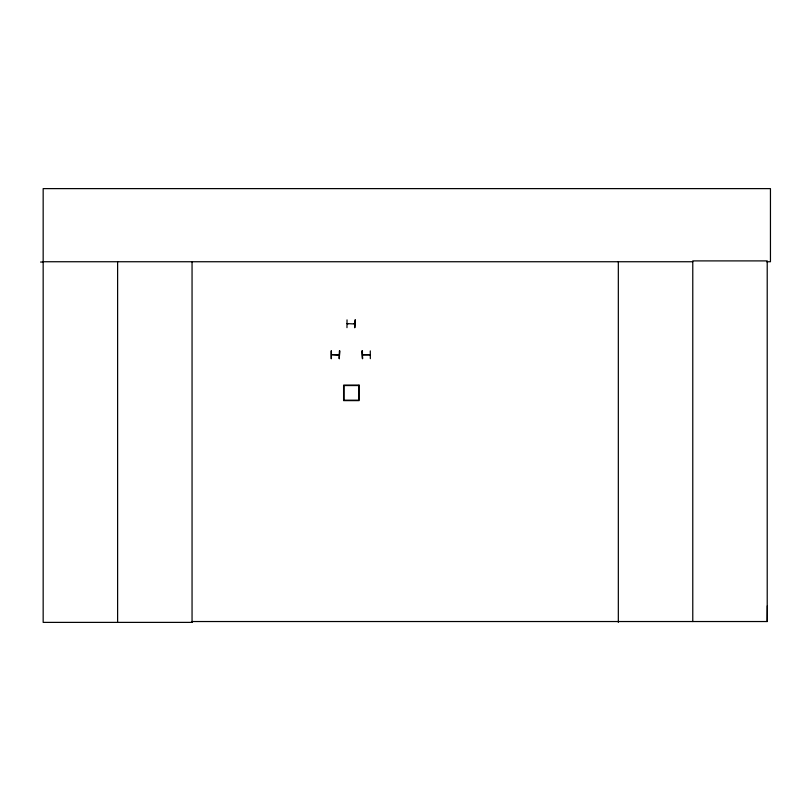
<?xml version="1.0" encoding="UTF-8"?>
<svg xmlns="http://www.w3.org/2000/svg" width="811" height="811" viewBox="0 0 811 811"><rect width="100%" height="100%" fill="white"/><g stroke="black" fill="none" stroke-linecap="round" stroke-linejoin="round"><path stroke-width="1.22" d="M766.659 261.74L770.45 261.74L770.45 188.618L43.165 188.618L43.165 622.382L192.166 622.382L192.065 621.53L767.216 621.53L767.328 605.847M354.782 323.984L347.047 323.589L347.96 323.984M331.527 354.64L339.282 354.995L331.608 354.64M362.527 354.64L370.282 354.64M353.991 323.63L354.772 323.63M370.282 354.904L362.547 354.944M40.55 262.044L43.165 262.034M43.165 261.74L692.776 261.74M347.027 319.889L346.976 327.644M331.091 350.899L331.131 358.644M339.708 350.899L339.272 358.644L339.667 350.899M362.101 350.899L362.527 358.644L362.132 350.899M370.282 350.899L370.333 358.644M767.216 621.53L767.216 260.899L692.776 260.899L692.776 621.53M618.327 261.74L618.327 622.382M362.416 350.899L362.476 358.644M339.383 350.899L339.383 358.644M331.415 350.899L331.415 358.644M192.055 261.74L192.055 622.382M117.615 261.74L117.615 622.382M355.208 319.889L354.772 327.644L355.208 319.889M359.101 385.124L343.59 385.124L343.59 400.624L359.101 400.624L359.101 385.124M358.665 385.549L344.026 385.549L344.026 400.188L358.665 400.188L358.665 385.549"/></g></svg>
